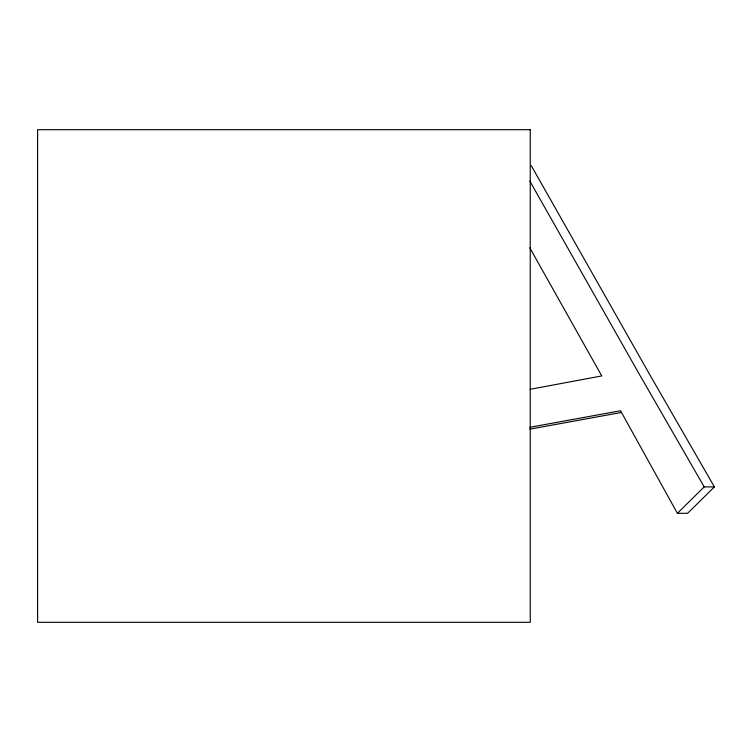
<?xml version="1.0" encoding="UTF-8"?>
<svg xmlns="http://www.w3.org/2000/svg" width="752" height="752" viewBox="0 0 752 752"><rect width="100%" height="100%" fill="white"/><g stroke="black" fill="none" stroke-linecap="round" stroke-linejoin="round"><path stroke-width="1.13" d="M529.822 427.305L620.532 410.742L677.392 513.306L704.201 486.901L714.4 486.901L649.869 374.853L531.297 165.713M714.4 486.901L687.591 513.306L677.392 513.306M530.01 389.329L601.76 375.934L529.784 247.803M529.69 429.195L621.547 412.425M704.201 486.901L639.67 374.853L529.775 181.016M530.245 129.682L37.6 129.682L37.6 622.318L530.245 622.318L530.245 129.682"/></g></svg>
